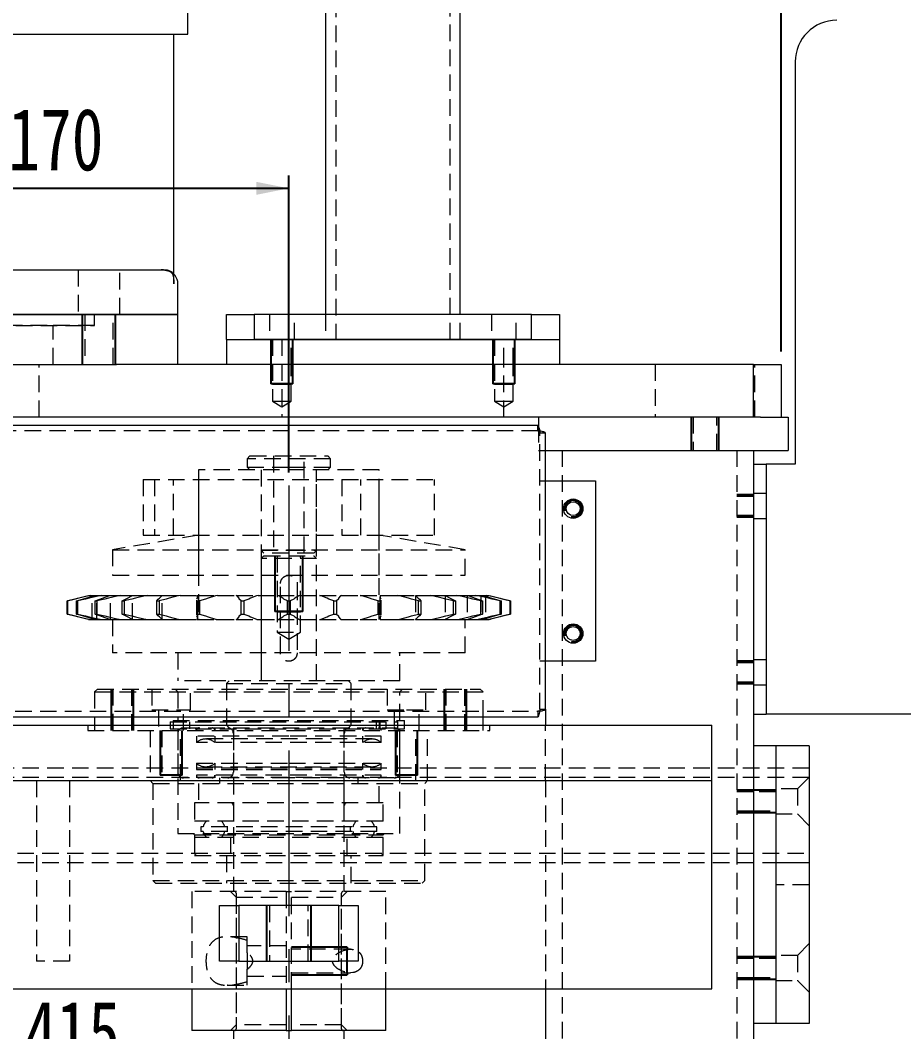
# Model space of a CAD drawing. Header units: millimetres. Extents: x 0 to 3953, y 1 to 2793.
# Drawn here: x 3007.8 to 3326.3, y 1405.1 to 1769.6 of the extents above; entities that cross this region are included whole.
import ezdxf

# ---------------------------------------------------------------- set-up
doc = ezdxf.new("R2010")
doc.units = ezdxf.units.MM
doc.header["$LTSCALE"] = 4.7
doc.linetypes.add('CENTERX2', pattern=[20.32, 12.7, -2.54, 2.54, -2.54])
doc.linetypes.add('HIDDEN', pattern=[1.905, 1.27, -0.635])
doc.layers.add('D', color=1, linetype='Continuous')
doc.layers.add('SLD-0', color=7, linetype='Continuous', lineweight=15)
doc.styles.add('SLDTEXTSTYLE1', font='TXT', dxfattribs={"width": 0.75})
doc.dimstyles.new('SLDDIMSTYLE0', dxfattribs={"dimtxt": 22.38375, "dimasz": 11.75, "dimexe": 0, "dimexo": 0.0625, "dimgap": 5.595937, "dimtad": 1, "dimrnd": 1e-09, "dimzin": 12, "dimdsep": 46, "dimtxsty": 'SLDTEXTSTYLE1', "dimsah": 1, "dimcen": 0.09, "dimadec": 0, "dimazin": 3, "dimtfac": 1, "dimtofl": 0, "dimtmove": 0, "dimatfit": 3, "dimfxl": 0, "dimfrac": 2, "dimtolj": 1, "dimtzin": 12, "dimarcsym": 0})

# ---------------------------------------------------------------- blocks, each defined once
blk = doc.blocks.new('_D_3')
at = {"layer": 'D'}
for p, q in [((3019.65, 1255.75), (3019.65, 1356.23)), ((3019.65, 1351.57), (3104.65, 1351.57))]:
    blk.add_line(p, q, dxfattribs=at)
for points in [[(3019.65, 1351.57), (3031.4, 1349.22), (3031.4, 1353.92)], [(3104.65, 1351.57), (3092.9, 1353.92), (3092.9, 1349.22)]]:
    blk.add_solid(points, dxfattribs=at)
at = {"layer": 'D', "insert": (3033.03, 1380.43), "char_height": 22.384, "attachment_point": 1, "style": 'SLDTEXTSTYLE1'}
blk.add_mtext('85', dxfattribs=at)
blk = doc.blocks.new('_D_5')
at = {"layer": 'D'}
blk.add_line((3227.15, 1387.36), (2812.15, 1387.36), dxfattribs=at)
for points in [[(2812.15, 1387.36), (2823.9, 1385.01), (2823.9, 1389.71)], [(3227.15, 1387.36), (3215.4, 1389.71), (3215.4, 1385.01)]]:
    blk.add_solid(points, dxfattribs=at)
at = {"layer": 'D', "insert": (3009.51, 1416.22), "char_height": 22.384, "attachment_point": 1, "style": 'SLDTEXTSTYLE1'}
blk.add_mtext('415', dxfattribs=at)
blk = doc.blocks.new('_D_6')
at = {"layer": 'D'}
for p, q in [((2757.15, 1650.25), (2757.15, 2121.39)), ((3282.15, 1650.25), (3282.15, 2121.39)), ((3282.15, 2116.73), (2757.15, 2116.73))]:
    blk.add_line(p, q, dxfattribs=at)
for points in [[(2757.15, 2116.73), (2768.9, 2114.38), (2768.9, 2119.08)], [(3282.15, 2116.73), (3270.4, 2119.08), (3270.4, 2114.38)]]:
    blk.add_solid(points, dxfattribs=at)
at = {"layer": 'D', "insert": (2996.99, 2145.58), "char_height": 22.384, "attachment_point": 1, "style": 'SLDTEXTSTYLE1'}
blk.add_mtext('525', dxfattribs=at)
blk = doc.blocks.new('_D_7')
at = {"layer": 'D'}
for p, q in [((2934.65, 1666.65), (2934.65, 1713.67)), ((3104.65, 1606.65), (3104.65, 1713.67)), ((2934.65, 1709.02), (3104.65, 1709.02))]:
    blk.add_line(p, q, dxfattribs=at)
for points in [[(2934.65, 1709.02), (2946.4, 1706.67), (2946.4, 1711.37)], [(3104.65, 1709.02), (3092.9, 1711.37), (3092.9, 1706.67)]]:
    blk.add_solid(points, dxfattribs=at)
at = {"layer": 'D', "insert": (3003.55, 1737.87), "char_height": 22.384, "attachment_point": 1, "style": 'SLDTEXTSTYLE1'}
blk.add_mtext('170', dxfattribs=at)

msp = doc.modelspace()

# ---------------------------------------------------------------- linework, layer by layer
at = {"color": 7, "linetype": 'Continuous', "lineweight": 15}
for p, q in [((3117.852, 2358.593), (3117.852, 1663.593)), ((3166.452, 1663.593), (3166.452, 2358.593)), ((3068.191, 1764.593), (3068.191, 1785.193)), ((2830.191, 1764.593), (3068.191, 1764.593)), ((3063.191, 1678.125), (3063.191, 1764.593)), ((3287.152, 1754.593), (3287.152, 1609.593)), ((2809.652, 1679.593), (3059.427, 1679.593)), ((3059.427, 1679.593), (3061.054, 1679.299)), ((3064.652, 1663.593), (3064.652, 1674.593)), ((3042.427, 1663.593), (2804.652, 1663.593)), ((2934.652, 1663.593), (3064.652, 1663.593)), ((3064.652, 1663.593), (3042.427, 1663.593)), ((3064.652, 1645.593), (3064.652, 1663.593)), ((3082.152, 1654.593), (3082.152, 1663.593)), ((3082.152, 1663.593), (3092.152, 1663.593)), ((3092.152, 1663.593), (3092.152, 1654.593)), ((3192.152, 1663.593), (3092.152, 1663.593)), ((3192.152, 1654.593), (3192.152, 1663.593)), ((3192.152, 1663.593), (3202.152, 1663.593)), ((3202.152, 1663.593), (3202.152, 1654.593)), ((3082.152, 1654.593), (3082.152, 1645.593)), ((3082.152, 1654.593), (3202.152, 1654.593)), ((3192.152, 1654.593), (3092.152, 1654.593)), ((3202.152, 1654.593), (3202.152, 1645.593)), ((2934.652, 1645.593), (3042.558, 1645.593)), ((3272.152, 1645.593), (3042.558, 1645.593)), ((3272.152, 1626.593), (3272.152, 1645.593)), ((3272.152, 1645.593), (3282.152, 1645.593)), ((3282.152, 1645.593), (3282.152, 1626.593)), ((3023.473, 1626.593), (2845.831, 1626.593)), ((3041.977, 1626.593), (3023.473, 1626.593)), ((3272.152, 1626.593), (3041.977, 1626.593)), ((3194.652, 1626.593), (3194.652, 1623.366)), ((3274.652, 1626.593), (3272.152, 1626.593)), ((3274.652, 1626.593), (3284.652, 1626.593)), ((3284.652, 1626.593), (3284.652, 1614.593)), ((3194.445, 1623.593), (2844.859, 1623.593)), ((3197.152, 1521.3), (3197.152, 1620.886)), ((3197.152, 1614.593), (3284.652, 1614.593)), ((3272.152, 1614.593), (3272.152, 1158.13)), ((3272.152, 1609.593), (3276.652, 1609.593)), ((3276.652, 1609.593), (3276.652, 1519.593)), ((3287.152, 1609.593), (3276.652, 1609.593)), ((3197.152, 1603.593), (3215.152, 1603.593)), ((3215.152, 1603.593), (3215.152, 1538.593)), ((3215.152, 1538.593), (3197.152, 1538.593)), ((3197.152, 1521.3), (3197.152, 1515.593)), ((2844.859, 1518.593), (3194.445, 1518.593)), ((3034.652, 1518.593), (3034.652, 1515.593)), ((3174.652, 1515.593), (3174.652, 1518.593)), ((3272.152, 1519.593), (3276.652, 1519.593)), ((3377.152, 1519.593), (3276.652, 1519.593)), ((2782.152, 1515.593), (3257.152, 1515.593)), ((3257.152, 1495.593), (3257.152, 1515.593)), ((3280.152, 1508.093), (3272.152, 1508.093)), ((3292.152, 1508.093), (3280.152, 1508.093)), ((3280.152, 1508.093), (3280.152, 1408.093)), ((3292.152, 1508.093), (3292.152, 1503.093)), ((3280.152, 1503.093), (3280.152, 1413.093)), ((3292.152, 1503.093), (3292.152, 1413.093)), ((2782.152, 1495.593), (3257.152, 1495.593)), ((3257.152, 1420.593), (3257.152, 1495.593)), ((3079.652, 1430.593), (3079.652, 1450.593)), ((3079.652, 1450.593), (3086.652, 1450.593)), ((3086.652, 1450.593), (3086.652, 1430.593)), ((3122.652, 1450.593), (3086.652, 1450.593)), ((3122.652, 1430.593), (3122.652, 1450.593)), ((3122.652, 1450.593), (3129.652, 1450.593)), ((3129.652, 1450.593), (3129.652, 1430.593)), ((3086.652, 1430.593), (3079.652, 1430.593)), ((3086.652, 1430.593), (3122.652, 1430.593)), ((3129.652, 1430.593), (3122.652, 1430.593)), ((2782.152, 1420.593), (3257.152, 1420.593)), ((3069.652, 1420.593), (3069.652, 1405.593)), ((3103.652, 1420.593), (3103.652, 1405.593)), ((3105.652, 1405.593), (3105.652, 1420.593)), ((3139.652, 1405.593), (3139.652, 1420.593)), ((3197.152, 1420.593), (3197.152, 1297.593)), ((3292.152, 1413.093), (3292.152, 1408.093)), ((3280.152, 1408.093), (3272.152, 1408.093)), ((3292.152, 1408.093), (3280.152, 1408.093)), ((3103.652, 1405.593), (3069.652, 1405.593)), ((3084.652, 1405.593), (3084.652, 1258.593)), ((3103.652, 1405.593), (3105.652, 1405.593)), ((3139.652, 1405.593), (3105.652, 1405.593)), ((3124.652, 1258.593), (3124.652, 1405.593))]:
    msp.add_line(p, q, dxfattribs=at)
at = {"color": 7, "linetype": 'HIDDEN', "lineweight": 0}
for p, q in [((3121.552, 2358.593), (3121.552, 1654.593)), ((3162.752, 1654.593), (3162.752, 2358.593)), ((3028.691, 1679.593), (3028.691, 1663.593)), ((3043.691, 1663.593), (3043.691, 1679.593)), ((3063.191, 1676.305), (3063.191, 1678.125)), ((3031.091, 1663.593), (3031.091, 1645.593)), ((3034.652, 1659.593), (3034.652, 1663.593)), ((3034.652, 1659.593), (3034.652, 1663.593)), ((3041.291, 1645.593), (3041.291, 1663.593)), ((3097.652, 1663.593), (3097.652, 1654.593)), ((3106.652, 1654.593), (3106.652, 1663.593)), ((3117.852, 1663.593), (3117.852, 1654.593)), ((3117.852, 1663.593), (3117.852, 1654.593)), ((3166.452, 1654.593), (3166.452, 1663.593)), ((3166.452, 1654.593), (3166.452, 1663.593)), ((3177.652, 1663.593), (3177.652, 1654.593)), ((3186.652, 1654.593), (3186.652, 1663.593)), ((3017.555, 1659.593), (2834.652, 1659.593)), ((2934.652, 1659.593), (3034.652, 1659.593)), ((3034.652, 1659.593), (3017.555, 1659.593)), ((3019.652, 1645.593), (3019.652, 1659.593)), ((3098.752, 1654.593), (3098.752, 1645.593)), ((3102.152, 1654.593), (3102.152, 1645.593)), ((3105.552, 1645.593), (3105.552, 1654.593)), ((3178.752, 1654.593), (3178.752, 1645.593)), ((3182.152, 1645.593), (3182.152, 1654.593)), ((3185.552, 1645.593), (3185.552, 1654.593)), ((3014.652, 1626.593), (3014.652, 1645.593)), ((3098.752, 1645.593), (3098.752, 1632.343)), ((3102.152, 1645.593), (3102.152, 1626.593)), ((3105.552, 1632.343), (3105.552, 1645.593)), ((3178.752, 1645.593), (3178.752, 1632.343)), ((3182.152, 1626.593), (3182.152, 1645.593)), ((3185.552, 1632.343), (3185.552, 1645.593)), ((3236.652, 1645.593), (3236.652, 1626.593)), ((3272.652, 1626.593), (3272.652, 1645.593)), ((3098.752, 1632.343), (3102.152, 1632.343)), ((3098.752, 1632.343), (3102.152, 1630.3)), ((3102.152, 1632.343), (3105.552, 1632.343)), ((3102.152, 1630.3), (3105.552, 1632.343)), ((3178.752, 1632.343), (3182.152, 1632.343)), ((3178.752, 1632.343), (3182.152, 1630.3)), ((3182.152, 1632.343), (3185.552, 1632.343)), ((3182.152, 1630.3), (3185.552, 1632.343)), ((3250.402, 1626.593), (3250.402, 1614.593)), ((3258.902, 1614.593), (3258.902, 1626.593)), ((3194.445, 1621.593), (3194.445, 1623.593)), ((3194.652, 1623.366), (3194.652, 1614.593)), ((3194.445, 1621.593), (2844.859, 1621.593)), ((3194.445, 1621.593), (3195.152, 1621.593)), ((3195.152, 1621.593), (3195.152, 1620.886)), ((3195.152, 1620.886), (3197.152, 1620.886)), ((3195.152, 1521.3), (3195.152, 1620.886)), ((3090.652, 1612.593), (3089.652, 1611.593)), ((3119.652, 1611.593), (3089.652, 1611.593)), ((3089.652, 1611.593), (3089.652, 1608.593)), ((3090.652, 1612.593), (3118.652, 1612.593)), ((3099.152, 1612.593), (3099.152, 1577.593)), ((3110.152, 1577.593), (3110.152, 1612.593)), ((3119.652, 1611.593), (3118.652, 1612.593)), ((3119.652, 1608.593), (3119.652, 1611.593)), ((3194.652, 1614.593), (3197.152, 1614.593)), ((3203.152, 1614.593), (3203.152, 447.593)), ((3266.152, 1614.593), (3266.152, 447.593)), ((3137.152, 1607.593), (3072.152, 1607.593)), ((3072.152, 1607.593), (3072.152, 1553.593)), ((3089.652, 1608.593), (3104.652, 1608.593)), ((3089.652, 1608.593), (3090.652, 1607.593)), ((3094.652, 1607.593), (3094.652, 1578.593)), ((3094.652, 1607.593), (3094.652, 1531.593)), ((3104.652, 1608.593), (3119.652, 1608.593)), ((3114.652, 1578.593), (3114.652, 1607.593)), ((3114.652, 1531.593), (3114.652, 1607.593)), ((3118.652, 1607.593), (3119.652, 1608.593)), ((3137.152, 1553.593), (3137.152, 1607.593)), ((3052.152, 1604.065), (3157.152, 1604.065)), ((3052.152, 1604.065), (3052.152, 1584.065)), ((3056.252, 1604.065), (3056.252, 1584.065)), ((3063.052, 1584.065), (3063.052, 1604.065)), ((3072.152, 1604.065), (3072.152, 1584.065)), ((3123.752, 1604.065), (3123.752, 1584.065)), ((3130.552, 1584.065), (3130.552, 1604.065)), ((3137.152, 1584.065), (3137.152, 1604.065)), ((3157.152, 1584.065), (3157.152, 1604.065)), ((3195.152, 1603.593), (3197.152, 1603.593)), ((3272.152, 1597.993), (3266.152, 1597.993)), ((3276.652, 1599.093), (3272.152, 1599.093)), ((3266.152, 1591.193), (3272.152, 1591.193)), ((3272.152, 1590.093), (3276.652, 1590.093)), ((3072.152, 1584.065), (3041.152, 1578.793)), ((3052.152, 1584.065), (3157.152, 1584.065)), ((3072.152, 1584.065), (3072.152, 1569.593)), ((3168.152, 1578.793), (3137.152, 1584.065)), ((3137.152, 1569.593), (3137.152, 1584.065)), ((3041.152, 1578.793), (3168.152, 1578.793)), ((3041.152, 1578.793), (3041.152, 1569.593)), ((3094.652, 1578.593), (3104.652, 1578.593)), ((3094.652, 1578.593), (3095.652, 1577.593)), ((3104.652, 1578.593), (3114.652, 1578.593)), ((3113.652, 1577.593), (3114.652, 1578.593)), ((3168.152, 1569.593), (3168.152, 1578.793)), ((3095.652, 1576.593), (3094.652, 1575.593)), ((3114.652, 1575.593), (3094.652, 1575.593)), ((3094.652, 1575.593), (3094.652, 1531.593)), ((3104.652, 1577.593), (3095.652, 1577.593)), ((3095.652, 1576.593), (3113.652, 1576.593)), ((3100.402, 1576.593), (3100.402, 1549.093)), ((3113.652, 1577.593), (3104.652, 1577.593)), ((3108.902, 1549.093), (3108.902, 1576.593)), ((3114.652, 1575.593), (3113.652, 1576.593)), ((3114.652, 1531.593), (3114.652, 1575.593)), ((3041.152, 1569.593), (3168.152, 1569.593)), ((3101.652, 1541.593), (3101.652, 1566.593)), ((3107.652, 1566.593), (3107.652, 1541.593)), ((3024.754, 1560.321), (3027.238, 1560.972)), ((3024.754, 1560.321), (3024.867, 1560.321)), ((3024.754, 1555.577), (3024.754, 1560.321)), ((3027.605, 1560.972), (3024.867, 1560.321)), ((3024.867, 1560.321), (3024.867, 1555.577)), ((3027.238, 1560.972), (3028.538, 1561.306)), ((3028.98, 1561.306), (3027.605, 1560.972)), ((3028.134, 1560.321), (3030.255, 1560.972)), ((3028.134, 1560.321), (3028.466, 1560.321)), ((3028.134, 1555.577), (3028.134, 1560.321)), ((3031.34, 1560.972), (3028.466, 1560.321)), ((3028.466, 1560.321), (3028.466, 1555.577)), ((3028.538, 1561.306), (3031.789, 1562.147)), ((3032.533, 1562.147), (3028.98, 1561.306)), ((3030.255, 1560.972), (3031.423, 1561.306)), ((3032.729, 1561.306), (3031.34, 1560.972)), ((3031.423, 1561.306), (3034.229, 1562.147)), ((3031.789, 1562.147), (3032.393, 1562.305)), ((3032.393, 1562.305), (3033.236, 1562.305)), ((3033.236, 1562.305), (3032.533, 1562.147)), ((3036.429, 1562.147), (3032.729, 1561.306)), ((3033.236, 1562.305), (3034.732, 1562.305)), ((3033.822, 1553.593), (3033.822, 1562.305)), ((3034.229, 1562.147), (3034.709, 1562.305)), ((3034.709, 1562.305), (3037.199, 1562.305)), ((3034.857, 1560.321), (3036.522, 1560.972)), ((3034.857, 1560.321), (3035.395, 1560.321)), ((3034.857, 1555.577), (3034.857, 1560.321)), ((3038.278, 1560.972), (3035.395, 1560.321)), ((3035.395, 1560.321), (3035.395, 1555.577)), ((3035.482, 1553.593), (3035.482, 1562.305)), ((3037.199, 1562.305), (3036.429, 1562.147)), ((3036.522, 1560.972), (3037.508, 1561.306)), ((3037.199, 1562.305), (3040.081, 1562.305)), ((3037.508, 1561.306), (3039.747, 1562.147)), ((3039.621, 1561.306), (3038.278, 1560.972)), ((3043.307, 1562.147), (3039.621, 1561.306)), ((3039.747, 1562.147), (3040.081, 1562.305)), ((3040.081, 1562.305), (3044.111, 1562.305)), ((3040.387, 1553.593), (3040.387, 1562.305)), ((3044.111, 1562.305), (3043.307, 1562.147)), ((3044.111, 1562.305), (3048.276, 1562.305)), ((3044.631, 1560.321), (3045.768, 1560.972)), ((3044.631, 1560.321), (3045.351, 1560.321)), ((3044.631, 1555.577), (3044.631, 1560.321)), ((3048.118, 1560.972), (3045.351, 1560.321)), ((3045.351, 1560.321), (3045.351, 1555.577)), ((3045.768, 1560.972), (3046.528, 1561.306)), ((3046.528, 1561.306), (3048.102, 1562.147)), ((3048.102, 1562.147), (3048.276, 1562.305)), ((3049.355, 1561.306), (3048.118, 1560.972)), ((3048.276, 1562.305), (3053.668, 1562.305)), ((3048.325, 1553.593), (3048.325, 1562.305)), ((3052.866, 1562.147), (3049.355, 1561.306)), ((3053.668, 1562.305), (3052.866, 1562.147)), ((3053.668, 1562.305), (3058.934, 1562.305)), ((3057.029, 1560.321), (3057.587, 1560.972)), ((3057.029, 1560.321), (3057.899, 1560.321)), ((3057.029, 1555.577), (3057.029, 1560.321)), ((3057.587, 1560.972), (3058.088, 1561.306)), ((3060.428, 1560.972), (3057.899, 1560.321)), ((3057.899, 1560.321), (3057.899, 1555.577)), ((3058.088, 1561.306), (3058.928, 1562.147)), ((3058.928, 1562.147), (3058.931, 1562.234)), ((3058.934, 1562.305), (3065.454, 1562.305)), ((3058.947, 1553.593), (3058.947, 1562.305)), ((3061.507, 1561.306), (3060.428, 1560.972)), ((3064.688, 1562.147), (3061.507, 1561.306)), ((3065.454, 1562.305), (3064.688, 1562.147)), ((3065.454, 1562.305), (3071.591, 1562.305)), ((3071.357, 1560.675), (3071.357, 1555.222)), ((3071.462, 1560.972), (3071.683, 1561.306)), ((3071.507, 1560.321), (3071.483, 1560.675)), ((3071.507, 1560.321), (3072.49, 1560.321)), ((3071.507, 1555.577), (3071.507, 1560.321)), ((3071.591, 1562.305), (3078.953, 1562.305)), ((3071.752, 1562.147), (3071.591, 1562.305)), ((3071.683, 1561.306), (3071.752, 1562.147)), ((3071.851, 1554.115), (3071.851, 1561.782)), ((3072.152, 1562.305), (3072.152, 1553.593)), ((3074.671, 1560.972), (3072.49, 1560.321)), ((3072.49, 1560.321), (3072.49, 1555.577)), ((3075.543, 1561.306), (3074.671, 1560.972)), ((3078.257, 1562.147), (3075.543, 1561.306)), ((3078.953, 1562.305), (3078.257, 1562.147)), ((3078.953, 1562.305), (3085.692, 1562.305)), ((3085.692, 1562.305), (3093.575, 1562.305)), ((3086.015, 1562.147), (3085.692, 1562.305)), ((3086.719, 1561.306), (3086.015, 1562.147)), ((3086.789, 1560.972), (3086.719, 1561.306)), ((3087.434, 1560.321), (3086.789, 1560.972)), ((3087.434, 1560.321), (3088.486, 1560.321)), ((3087.434, 1555.577), (3087.434, 1560.321)), ((3090.224, 1560.972), (3088.486, 1560.321)), ((3088.486, 1560.321), (3088.486, 1555.577)), ((3090.852, 1561.306), (3090.224, 1560.972)), ((3092.979, 1562.147), (3090.852, 1561.306)), ((3093.575, 1562.305), (3092.979, 1562.147)), ((3093.575, 1562.305), (3100.622, 1562.305)), ((3100.622, 1562.305), (3108.681, 1562.305)), ((3101.092, 1562.147), (3100.622, 1562.305)), ((3102.539, 1561.306), (3101.092, 1562.147)), ((3102.896, 1560.972), (3102.539, 1561.306)), ((3104.114, 1560.321), (3102.896, 1560.972)), ((3104.114, 1560.321), (3105.19, 1560.321)), ((3104.114, 1555.577), (3104.114, 1560.321)), ((3106.407, 1560.972), (3105.19, 1560.321)), ((3105.19, 1560.321), (3105.19, 1555.577)), ((3106.764, 1561.306), (3106.407, 1560.972)), ((3108.212, 1562.147), (3106.764, 1561.306)), ((3108.681, 1562.305), (3108.212, 1562.147)), ((3108.681, 1562.305), (3115.729, 1562.305)), ((3115.729, 1562.305), (3123.611, 1562.305)), ((3116.324, 1562.147), (3115.729, 1562.305)), ((3118.451, 1561.306), (3116.324, 1562.147)), ((3119.08, 1560.972), (3118.451, 1561.306)), ((3120.817, 1560.321), (3119.08, 1560.972)), ((3120.817, 1555.577), (3120.817, 1560.321)), ((3120.817, 1560.321), (3121.869, 1560.321)), ((3122.515, 1560.972), (3121.869, 1560.321)), ((3121.869, 1560.321), (3121.869, 1555.577)), ((3122.584, 1561.306), (3122.515, 1560.972)), ((3123.289, 1562.147), (3122.584, 1561.306)), ((3123.611, 1562.305), (3123.289, 1562.147)), ((3123.611, 1562.305), (3130.351, 1562.305)), ((3130.351, 1562.305), (3137.712, 1562.305)), ((3131.046, 1562.147), (3130.351, 1562.305)), ((3133.76, 1561.306), (3131.046, 1562.147)), ((3134.633, 1560.972), (3133.76, 1561.306)), ((3136.813, 1560.321), (3134.633, 1560.972)), ((3136.813, 1560.321), (3137.796, 1560.321)), ((3136.813, 1555.577), (3136.813, 1560.321)), ((3137.152, 1553.593), (3137.152, 1562.305)), ((3137.452, 1561.782), (3137.452, 1554.115)), ((3137.712, 1562.305), (3137.551, 1562.147)), ((3137.551, 1562.147), (3137.62, 1561.306)), ((3137.62, 1561.306), (3137.841, 1560.972)), ((3137.712, 1562.305), (3143.849, 1562.305)), ((3137.821, 1560.675), (3137.796, 1560.321)), ((3137.796, 1560.321), (3137.796, 1555.577)), ((3137.946, 1555.222), (3137.946, 1560.675)), ((3144.615, 1562.147), (3143.849, 1562.305)), ((3143.849, 1562.305), (3150.369, 1562.305)), ((3147.797, 1561.306), (3144.615, 1562.147)), ((3148.876, 1560.972), (3147.797, 1561.306)), ((3151.404, 1560.321), (3148.876, 1560.972)), ((3150.356, 1562.305), (3150.356, 1553.593)), ((3150.369, 1562.305), (3155.635, 1562.305)), ((3150.372, 1562.234), (3150.375, 1562.147)), ((3150.375, 1562.147), (3151.215, 1561.306)), ((3151.215, 1561.306), (3151.717, 1560.972)), ((3151.404, 1555.577), (3151.404, 1560.321)), ((3151.404, 1560.321), (3152.275, 1560.321)), ((3151.717, 1560.972), (3152.275, 1560.321)), ((3152.275, 1560.321), (3152.275, 1555.577)), ((3156.437, 1562.147), (3155.635, 1562.305)), ((3155.635, 1562.305), (3161.027, 1562.305)), ((3159.948, 1561.306), (3156.437, 1562.147)), ((3161.186, 1560.972), (3159.948, 1561.306)), ((3160.978, 1562.305), (3160.978, 1553.593)), ((3161.027, 1562.305), (3161.202, 1562.147)), ((3161.027, 1562.305), (3165.193, 1562.305)), ((3163.952, 1560.321), (3161.186, 1560.972)), ((3161.202, 1562.147), (3162.775, 1561.306)), ((3162.775, 1561.306), (3163.536, 1560.972)), ((3163.536, 1560.972), (3164.672, 1560.321)), ((3163.952, 1555.577), (3163.952, 1560.321)), ((3163.952, 1560.321), (3164.672, 1560.321)), ((3164.672, 1560.321), (3164.672, 1555.577)), ((3165.996, 1562.147), (3165.193, 1562.305)), ((3165.193, 1562.305), (3169.222, 1562.305)), ((3169.682, 1561.306), (3165.996, 1562.147)), ((3168.916, 1562.305), (3168.916, 1553.593)), ((3169.222, 1562.305), (3169.556, 1562.147)), ((3169.222, 1562.305), (3172.104, 1562.305)), ((3169.556, 1562.147), (3171.795, 1561.306)), ((3171.025, 1560.972), (3169.682, 1561.306)), ((3173.908, 1560.321), (3171.025, 1560.972)), ((3171.795, 1561.306), (3172.781, 1560.972)), ((3172.874, 1562.147), (3172.104, 1562.305)), ((3172.104, 1562.305), (3174.594, 1562.305)), ((3172.781, 1560.972), (3174.446, 1560.321)), ((3176.575, 1561.306), (3172.874, 1562.147)), ((3173.822, 1562.305), (3173.822, 1553.593)), ((3173.908, 1560.321), (3174.446, 1560.321)), ((3173.908, 1555.577), (3173.908, 1560.321)), ((3174.446, 1560.321), (3174.446, 1555.577)), ((3174.594, 1562.305), (3175.074, 1562.147)), ((3174.594, 1562.305), (3176.068, 1562.305)), ((3175.074, 1562.147), (3177.88, 1561.306)), ((3175.481, 1562.305), (3175.481, 1553.593)), ((3176.77, 1562.147), (3176.068, 1562.305)), ((3176.068, 1562.305), (3176.91, 1562.305)), ((3177.964, 1560.972), (3176.575, 1561.306)), ((3180.324, 1561.306), (3176.77, 1562.147)), ((3176.91, 1562.305), (3177.515, 1562.147)), ((3177.515, 1562.147), (3180.765, 1561.306)), ((3177.88, 1561.306), (3179.049, 1560.972)), ((3180.837, 1560.321), (3177.964, 1560.972)), ((3179.049, 1560.972), (3181.17, 1560.321)), ((3181.698, 1560.972), (3180.324, 1561.306)), ((3180.765, 1561.306), (3182.065, 1560.972)), ((3180.837, 1560.321), (3181.17, 1560.321)), ((3180.837, 1555.577), (3180.837, 1560.321)), ((3181.17, 1560.321), (3181.17, 1555.577)), ((3184.437, 1560.321), (3181.698, 1560.972)), ((3182.065, 1560.972), (3184.549, 1560.321)), ((3184.437, 1560.321), (3184.549, 1560.321)), ((3184.437, 1555.577), (3184.437, 1560.321)), ((3184.549, 1560.321), (3184.549, 1555.577)), ((3027.238, 1554.925), (3024.754, 1555.577)), ((3024.754, 1555.577), (3024.867, 1555.577)), ((3024.867, 1555.577), (3027.605, 1554.925)), ((3028.538, 1554.591), (3027.238, 1554.925)), ((3027.605, 1554.925), (3028.98, 1554.591)), ((3030.255, 1554.925), (3028.134, 1555.577)), ((3028.134, 1555.577), (3028.466, 1555.577)), ((3028.466, 1555.577), (3031.34, 1554.925)), ((3031.789, 1553.751), (3028.538, 1554.591)), ((3028.98, 1554.591), (3032.533, 1553.751)), ((3031.423, 1554.591), (3030.255, 1554.925)), ((3031.34, 1554.925), (3032.729, 1554.591)), ((3034.229, 1553.751), (3031.423, 1554.591)), ((3032.393, 1553.593), (3031.789, 1553.751)), ((3032.393, 1553.593), (3033.236, 1553.593)), ((3032.729, 1554.591), (3036.429, 1553.751)), ((3033.236, 1553.593), (3034.732, 1553.593)), ((3034.709, 1553.593), (3034.229, 1553.751)), ((3034.709, 1553.593), (3037.199, 1553.593)), ((3036.522, 1554.925), (3034.857, 1555.577)), ((3034.857, 1555.577), (3035.395, 1555.577)), ((3035.395, 1555.577), (3038.278, 1554.925)), ((3037.508, 1554.591), (3036.522, 1554.925)), ((3037.199, 1553.593), (3040.081, 1553.593)), ((3039.747, 1553.751), (3037.508, 1554.591)), ((3038.278, 1554.925), (3039.621, 1554.591)), ((3039.621, 1554.591), (3043.307, 1553.751)), ((3040.081, 1553.593), (3039.747, 1553.751)), ((3040.081, 1553.593), (3044.111, 1553.593)), ((3041.152, 1553.593), (3041.152, 1541.593)), ((3044.111, 1553.593), (3048.276, 1553.593)), ((3045.768, 1554.925), (3044.631, 1555.577)), ((3044.631, 1555.577), (3045.351, 1555.577)), ((3045.351, 1555.577), (3048.118, 1554.925)), ((3046.528, 1554.591), (3045.768, 1554.925)), ((3048.102, 1553.751), (3046.528, 1554.591)), ((3048.276, 1553.593), (3048.102, 1553.751)), ((3048.118, 1554.925), (3049.355, 1554.591)), ((3048.276, 1553.593), (3053.668, 1553.593)), ((3049.355, 1554.591), (3052.866, 1553.751)), ((3053.668, 1553.593), (3058.934, 1553.593)), ((3057.029, 1555.577), (3057.899, 1555.577)), ((3057.587, 1554.925), (3057.029, 1555.577)), ((3058.088, 1554.591), (3057.587, 1554.925)), ((3057.899, 1555.577), (3060.428, 1554.925)), ((3058.928, 1553.751), (3058.088, 1554.591)), ((3058.931, 1553.664), (3058.928, 1553.751)), ((3058.934, 1553.593), (3065.454, 1553.593)), ((3060.428, 1554.925), (3061.507, 1554.591)), ((3061.507, 1554.591), (3064.688, 1553.751)), ((3065.454, 1553.593), (3071.591, 1553.593)), ((3071.683, 1554.591), (3071.462, 1554.925)), ((3071.483, 1555.222), (3071.507, 1555.577)), ((3071.507, 1555.577), (3072.49, 1555.577)), ((3071.591, 1553.593), (3071.752, 1553.751)), ((3071.591, 1553.593), (3078.953, 1553.593)), ((3071.752, 1553.751), (3071.683, 1554.591)), ((3072.49, 1555.577), (3074.671, 1554.925)), ((3074.671, 1554.925), (3075.543, 1554.591)), ((3075.543, 1554.591), (3078.257, 1553.751)), ((3078.953, 1553.593), (3085.692, 1553.593)), ((3085.692, 1553.593), (3086.015, 1553.751)), ((3085.692, 1553.593), (3093.575, 1553.593)), ((3086.015, 1553.751), (3086.719, 1554.591)), ((3086.719, 1554.591), (3086.789, 1554.925)), ((3086.789, 1554.925), (3087.434, 1555.577)), ((3087.434, 1555.577), (3088.486, 1555.577)), ((3088.486, 1555.577), (3090.224, 1554.925)), ((3090.224, 1554.925), (3090.852, 1554.591)), ((3090.852, 1554.591), (3092.979, 1553.751)), ((3093.575, 1553.593), (3100.622, 1553.593)), ((3100.622, 1553.593), (3101.092, 1553.751)), ((3100.622, 1553.593), (3108.681, 1553.593)), ((3101.092, 1553.751), (3102.539, 1554.591)), ((3102.539, 1554.591), (3102.896, 1554.925)), ((3102.896, 1554.925), (3104.114, 1555.577)), ((3104.114, 1555.577), (3105.19, 1555.577)), ((3105.19, 1555.577), (3106.407, 1554.925)), ((3106.407, 1554.925), (3106.764, 1554.591)), ((3106.764, 1554.591), (3108.212, 1553.751)), ((3108.681, 1553.593), (3115.729, 1553.593)), ((3115.729, 1553.593), (3116.324, 1553.751)), ((3115.729, 1553.593), (3123.611, 1553.593)), ((3116.324, 1553.751), (3118.451, 1554.591)), ((3118.451, 1554.591), (3119.08, 1554.925)), ((3119.08, 1554.925), (3120.817, 1555.577)), ((3120.817, 1555.577), (3121.869, 1555.577)), ((3121.869, 1555.577), (3122.515, 1554.925)), ((3122.515, 1554.925), (3122.584, 1554.591)), ((3122.584, 1554.591), (3123.289, 1553.751)), ((3123.611, 1553.593), (3130.351, 1553.593)), ((3130.351, 1553.593), (3131.046, 1553.751)), ((3130.351, 1553.593), (3137.712, 1553.593)), ((3131.046, 1553.751), (3133.76, 1554.591)), ((3133.76, 1554.591), (3134.633, 1554.925)), ((3134.633, 1554.925), (3136.813, 1555.577)), ((3136.813, 1555.577), (3137.796, 1555.577)), ((3137.62, 1554.591), (3137.551, 1553.751)), ((3137.841, 1554.925), (3137.62, 1554.591)), ((3137.712, 1553.593), (3143.849, 1553.593)), ((3137.796, 1555.577), (3137.821, 1555.222)), ((3143.849, 1553.593), (3144.615, 1553.751)), ((3143.849, 1553.593), (3150.369, 1553.593)), ((3144.615, 1553.751), (3147.797, 1554.591)), ((3147.797, 1554.591), (3148.876, 1554.925)), ((3148.876, 1554.925), (3151.404, 1555.577)), ((3150.369, 1553.593), (3155.635, 1553.593)), ((3151.215, 1554.591), (3150.375, 1553.751)), ((3151.717, 1554.925), (3151.215, 1554.591)), ((3151.404, 1555.577), (3152.275, 1555.577)), ((3152.275, 1555.577), (3151.717, 1554.925)), ((3155.635, 1553.593), (3156.437, 1553.751)), ((3155.635, 1553.593), (3161.027, 1553.593)), ((3156.437, 1553.751), (3159.948, 1554.591)), ((3159.948, 1554.591), (3161.186, 1554.925)), ((3161.027, 1553.593), (3165.193, 1553.593)), ((3161.186, 1554.925), (3163.952, 1555.577)), ((3162.775, 1554.591), (3161.202, 1553.751)), ((3163.536, 1554.925), (3162.775, 1554.591)), ((3164.672, 1555.577), (3163.536, 1554.925)), ((3163.952, 1555.577), (3164.672, 1555.577)), ((3165.193, 1553.593), (3165.996, 1553.751)), ((3165.193, 1553.593), (3169.222, 1553.593)), ((3165.996, 1553.751), (3169.682, 1554.591)), ((3168.152, 1541.593), (3168.152, 1553.593)), ((3169.222, 1553.593), (3172.104, 1553.593)), ((3171.795, 1554.591), (3169.556, 1553.751)), ((3169.682, 1554.591), (3171.025, 1554.925)), ((3171.025, 1554.925), (3173.908, 1555.577)), ((3172.781, 1554.925), (3171.795, 1554.591)), ((3172.104, 1553.593), (3172.874, 1553.751)), ((3172.104, 1553.593), (3174.594, 1553.593)), ((3174.446, 1555.577), (3172.781, 1554.925)), ((3172.874, 1553.751), (3176.575, 1554.591)), ((3173.908, 1555.577), (3174.446, 1555.577)), ((3174.594, 1553.593), (3176.068, 1553.593)), ((3177.88, 1554.591), (3175.074, 1553.751)), ((3176.068, 1553.593), (3176.77, 1553.751)), ((3176.068, 1553.593), (3176.91, 1553.593)), ((3176.575, 1554.591), (3177.964, 1554.925)), ((3176.77, 1553.751), (3180.324, 1554.591)), ((3180.765, 1554.591), (3177.515, 1553.751)), ((3179.049, 1554.925), (3177.88, 1554.591)), ((3177.964, 1554.925), (3180.837, 1555.577)), ((3181.17, 1555.577), (3179.049, 1554.925)), ((3180.324, 1554.591), (3181.698, 1554.925)), ((3182.065, 1554.925), (3180.765, 1554.591)), ((3180.837, 1555.577), (3181.17, 1555.577)), ((3181.698, 1554.925), (3184.437, 1555.577)), ((3184.549, 1555.577), (3182.065, 1554.925)), ((3184.437, 1555.577), (3184.549, 1555.577)), ((3100.402, 1549.093), (3108.902, 1549.093)), ((3100.402, 1549.093), (3104.652, 1546.539)), ((3104.652, 1546.539), (3108.902, 1549.093)), ((3168.152, 1541.593), (3041.152, 1541.593)), ((3064.652, 1541.593), (3064.652, 1531.593)), ((3144.652, 1531.593), (3144.652, 1541.593)), ((3197.152, 1538.593), (3195.152, 1538.593)), ((3276.652, 1539.093), (3272.152, 1539.093)), ((3272.152, 1537.993), (3266.152, 1537.993)), ((3144.652, 1531.593), (3064.652, 1531.593)), ((3083.152, 1531.593), (3082.152, 1530.593)), ((3127.152, 1530.593), (3126.152, 1531.593)), ((3266.152, 1531.193), (3272.152, 1531.193)), ((3035.652, 1528.593), (3034.652, 1527.593)), ((3034.652, 1527.593), (3174.652, 1527.593)), ((3034.652, 1527.593), (3034.652, 1518.593)), ((3035.652, 1528.593), (3173.652, 1528.593)), ((3041.252, 1528.593), (3041.252, 1513.593)), ((3048.052, 1513.593), (3048.052, 1528.593)), ((3055.225, 1528.593), (3055.225, 1521.093)), ((3063.652, 1528.593), (3064.652, 1527.593)), ((3064.652, 1527.593), (3064.652, 1517.293)), ((3069.225, 1521.093), (3069.225, 1528.593)), ((3082.152, 1530.593), (3127.152, 1530.593)), ((3082.152, 1530.593), (3082.152, 1515.593)), ((3127.152, 1515.593), (3127.152, 1530.593)), ((3140.078, 1528.593), (3140.078, 1521.093)), ((3144.652, 1527.593), (3145.652, 1528.593)), ((3144.652, 1517.293), (3144.652, 1527.593)), ((3154.078, 1521.093), (3154.078, 1528.593)), ((3161.252, 1528.593), (3161.252, 1513.593)), ((3168.052, 1513.593), (3168.052, 1528.593)), ((3174.652, 1527.593), (3173.652, 1528.593)), ((3174.652, 1518.593), (3174.652, 1527.593)), ((3272.152, 1530.093), (3276.652, 1530.093)), ((2844.859, 1520.593), (3194.445, 1520.593)), ((3055.225, 1521.093), (3069.225, 1521.093)), ((3057.725, 1521.093), (3057.725, 1513.593)), ((3066.725, 1513.593), (3066.725, 1521.093)), ((3140.078, 1521.093), (3147.078, 1521.093)), ((3142.578, 1521.093), (3142.578, 1513.593)), ((3147.078, 1521.093), (3154.078, 1521.093)), ((3151.578, 1513.593), (3151.578, 1521.093)), ((3194.445, 1520.593), (3194.445, 1518.593)), ((3195.152, 1520.593), (3194.445, 1520.593)), ((3195.152, 1521.3), (3197.152, 1521.3)), ((3195.152, 1521.3), (3195.152, 1520.593)), ((3061.902, 1516.793), (3143.951, 1516.793)), ((3061.902, 1516.793), (3061.902, 1514.293)), ((3062.902, 1517.293), (3146.402, 1517.293)), ((3062.902, 1517.293), (3062.902, 1514.293)), ((3068.902, 1516.793), (3068.902, 1514.293)), ((3136.148, 1516.793), (3136.148, 1514.293)), ((3137.244, 1516.793), (3137.244, 1514.293)), ((3137.62, 1514.293), (3137.62, 1516.793)), ((3139.744, 1514.293), (3139.744, 1516.793)), ((3143.951, 1516.793), (3143.992, 1516.793)), ((3143.992, 1514.293), (3143.992, 1516.793)), ((3146.402, 1514.293), (3146.402, 1517.293)), ((3032.152, 1515.593), (3032.152, 1513.593)), ((3032.152, 1513.593), (3104.652, 1513.593)), ((3034.652, 1515.593), (3034.652, 1513.593)), ((3054.652, 1513.593), (3054.652, 1495.593)), ((3054.652, 1513.593), (3054.652, 1495.593)), ((3058.825, 1513.593), (3058.825, 1495.593)), ((3061.902, 1514.293), (3143.951, 1514.293)), ((3064.652, 1514.293), (3064.652, 1476.593)), ((3065.625, 1495.593), (3065.625, 1513.593)), ((3066.652, 1514.593), (3142.652, 1514.593)), ((3071.318, 1514.593), (3071.318, 1513.593)), ((3077.985, 1514.593), (3077.985, 1513.593)), ((3082.152, 1515.593), (3083.152, 1514.593)), ((3084.652, 1514.593), (3084.652, 1455.593)), ((3104.652, 1513.593), (3177.152, 1513.593)), ((3124.652, 1455.593), (3124.652, 1514.593)), ((3126.152, 1514.593), (3127.152, 1515.593)), ((3131.318, 1513.593), (3131.318, 1514.593)), ((3137.985, 1513.593), (3137.985, 1514.593)), ((3143.678, 1513.593), (3143.678, 1495.593)), ((3143.992, 1514.293), (3143.951, 1514.293)), ((3143.992, 1514.293), (3146.402, 1514.293)), ((3144.652, 1476.593), (3144.652, 1514.293)), ((3150.478, 1495.593), (3150.478, 1513.593)), ((3154.652, 1495.593), (3154.652, 1513.593)), ((3154.652, 1495.593), (3154.652, 1513.593)), ((3174.652, 1513.593), (3174.652, 1515.593)), ((3177.152, 1513.593), (3177.152, 1515.593)), ((3197.152, 1495.593), (3197.152, 1515.593)), ((3064.652, 1512.593), (3064.652, 1498.593)), ((3104.652, 1511.593), (3071.318, 1511.593)), ((3071.318, 1511.593), (3071.318, 1509.32)), ((3137.985, 1509.32), (3071.318, 1509.32)), ((3134.652, 1510.593), (3074.652, 1510.593)), ((3077.985, 1511.593), (3077.985, 1509.32)), ((3084.652, 1512.593), (3084.652, 1498.593)), ((3137.985, 1511.593), (3104.652, 1511.593)), ((3124.652, 1498.593), (3124.652, 1512.593)), ((3131.318, 1509.32), (3131.318, 1511.593)), ((3137.985, 1509.32), (3137.985, 1511.593)), ((3144.652, 1498.593), (3144.652, 1512.593)), ((3071.318, 1501.866), (3104.652, 1501.866)), ((3071.318, 1501.866), (3071.318, 1499.593)), ((3077.985, 1501.866), (3077.985, 1499.593)), ((3104.652, 1501.866), (3137.985, 1501.866)), ((3131.318, 1499.593), (3131.318, 1501.866)), ((3137.985, 1499.593), (3137.985, 1501.866)), ((3292.152, 1500.093), (2747.152, 1500.093)), ((3071.318, 1499.593), (3137.985, 1499.593)), ((3074.652, 1500.593), (3134.652, 1500.593)), ((3292.152, 1500.093), (3280.152, 1500.093)), ((3292.152, 1496.693), (2747.152, 1496.693)), ((3013.652, 1495.593), (3013.652, 1430.593)), ((3025.652, 1495.593), (3025.652, 1430.593)), ((3054.652, 1495.593), (3055.652, 1494.593)), ((3055.652, 1494.593), (3153.652, 1494.593)), ((3055.652, 1494.593), (3055.652, 1459.593)), ((3104.652, 1496.593), (3066.652, 1496.593)), ((3137.985, 1497.593), (3071.318, 1497.593)), ((3071.318, 1497.593), (3071.318, 1496.593)), ((3072.152, 1494.593), (3072.152, 1487.593)), ((3077.985, 1497.593), (3077.985, 1496.593)), ((3079.652, 1496.593), (3079.652, 1494.593)), ((3084.652, 1496.593), (3084.652, 1487.593)), ((3142.652, 1496.593), (3104.652, 1496.593)), ((3124.652, 1487.593), (3124.652, 1496.593)), ((3129.652, 1494.593), (3129.652, 1496.593)), ((3131.318, 1496.593), (3131.318, 1497.593)), ((3137.152, 1487.593), (3137.152, 1494.593)), ((3137.985, 1496.593), (3137.985, 1497.593)), ((3153.652, 1494.593), (3154.652, 1495.593)), ((3153.652, 1459.593), (3153.652, 1494.593)), ((3197.152, 1495.593), (3197.152, 1420.593)), ((3292.152, 1496.843), (3288.047, 1492.593)), ((3272.152, 1491.493), (3266.152, 1491.493)), ((3280.152, 1491.493), (3272.152, 1491.493)), ((3288.047, 1492.593), (3280.152, 1492.593)), ((3288.047, 1492.593), (3288.047, 1483.593)), ((3138.652, 1487.593), (3070.652, 1487.593)), ((3070.652, 1487.593), (3070.652, 1481.041)), ((3138.652, 1481.041), (3138.652, 1487.593)), ((3084.652, 1486.593), (3084.652, 1481.041)), ((3124.652, 1481.041), (3124.652, 1486.593)), ((3266.152, 1484.693), (3272.152, 1484.693)), ((3272.152, 1484.693), (3280.152, 1484.693)), ((3280.152, 1483.593), (3288.047, 1483.593)), ((3288.047, 1483.593), (3292.152, 1479.343)), ((3138.652, 1481.041), (3070.652, 1481.041)), ((3064.652, 1476.593), (3144.652, 1476.593)), ((3070.152, 1476.593), (3070.652, 1476.093)), ((3136.402, 1478.884), (3072.902, 1478.884)), ((3072.902, 1478.884), (3072.902, 1477.301)), ((3136.402, 1477.301), (3072.902, 1477.301)), ((3082.402, 1478.884), (3082.402, 1477.301)), ((3126.902, 1477.301), (3126.902, 1478.884)), ((3136.402, 1477.301), (3136.402, 1478.884)), ((3138.652, 1476.093), (3139.152, 1476.593)), ((3070.652, 1476.093), (3138.652, 1476.093)), ((3070.652, 1476.093), (3070.652, 1468.593)), ((3138.652, 1475.145), (3070.652, 1475.145)), ((3070.652, 1475.145), (3070.652, 1469.593)), ((3083.652, 1475.145), (3083.652, 1468.593)), ((3125.652, 1468.593), (3125.652, 1475.145)), ((3138.652, 1468.593), (3138.652, 1476.093)), ((3138.652, 1469.593), (3138.652, 1475.145)), ((2747.152, 1469.493), (3292.152, 1469.493)), ((2747.152, 1466.093), (3292.152, 1466.093)), ((3070.652, 1468.593), (3138.652, 1468.593)), ((3082.152, 1468.593), (3082.152, 1458.593)), ((3127.152, 1458.593), (3127.152, 1468.593)), ((3280.152, 1466.093), (3292.152, 1466.093)), ((3055.652, 1459.593), (3153.652, 1459.593)), ((3055.652, 1459.593), (3056.652, 1458.593)), ((3056.652, 1458.593), (3152.652, 1458.593)), ((3152.652, 1458.593), (3153.652, 1459.593)), ((3292.152, 1458.093), (3280.152, 1458.093)), ((3103.652, 1455.593), (3069.652, 1455.593)), ((3069.652, 1455.593), (3069.652, 1420.593)), ((3083.652, 1455.593), (3085.652, 1453.593)), ((3085.652, 1455.093), (3085.652, 1406.093)), ((3103.652, 1455.593), (3103.652, 1420.593)), ((3103.652, 1455.593), (3105.652, 1455.593)), ((3105.652, 1420.593), (3105.652, 1455.593)), ((3139.652, 1455.593), (3105.652, 1455.593)), ((3123.652, 1453.593), (3125.652, 1455.593)), ((3123.652, 1406.093), (3123.652, 1455.093)), ((3139.652, 1420.593), (3139.652, 1455.593)), ((3085.652, 1453.593), (3103.652, 1453.593)), ((3085.652, 1453.593), (3085.652, 1407.593)), ((3105.652, 1453.593), (3123.652, 1453.593)), ((3123.652, 1407.593), (3123.652, 1453.593)), ((3097.652, 1450.593), (3097.652, 1430.593)), ((3111.652, 1430.593), (3111.652, 1450.593)), ((3089.652, 1439.343), (3082.394, 1439.343)), ((3089.652, 1438.022), (3089.652, 1439.343)), ((3089.652, 1433.573), (3089.652, 1438.022)), ((3292.152, 1436.843), (3288.047, 1432.593)), ((3103.652, 1436.093), (3089.652, 1436.093)), ((3089.652, 1433.573), (3089.652, 1427.613)), ((3126.88, 1434.843), (3105.652, 1434.843)), ((3126.898, 1434.843), (3126.88, 1434.843)), ((3288.047, 1432.593), (3280.152, 1432.593)), ((3288.047, 1432.593), (3288.047, 1423.593)), ((3025.652, 1430.593), (3013.652, 1430.593)), ((3131.16, 1431.348), (3131.243, 1430.533)), ((3272.152, 1431.493), (3266.152, 1431.493)), ((3280.152, 1431.493), (3272.152, 1431.493)), ((3089.652, 1423.164), (3089.652, 1427.613)), ((3105.652, 1426.343), (3126.897, 1426.343)), ((3126.897, 1426.343), (3126.915, 1426.343)), ((3127.703, 1426.501), (3126.915, 1426.355)), ((3082.586, 1421.877), (3082.394, 1421.857)), ((3082.394, 1421.843), (3082.418, 1421.843)), ((3082.418, 1421.843), (3089.652, 1421.843)), ((3089.652, 1425.093), (3103.652, 1425.093)), ((3089.652, 1421.843), (3089.652, 1423.164)), ((3266.152, 1424.693), (3272.152, 1424.693)), ((3272.152, 1424.693), (3280.152, 1424.693)), ((3280.152, 1423.593), (3288.047, 1423.593)), ((3288.047, 1423.593), (3292.152, 1419.343)), ((3085.652, 1407.593), (3083.652, 1405.593)), ((3103.652, 1407.593), (3085.652, 1407.593)), ((3123.652, 1407.593), (3105.652, 1407.593)), ((3125.652, 1405.593), (3123.652, 1407.593))]:
    msp.add_line(p, q, dxfattribs=at)
at = {"color": 7, "linetype": 'Continuous', "lineweight": 15}
for centre, radius in [((3207.152, 1593.593), 3.5), ((3207.152, 1593.593), 2.5), ((3207.152, 1548.593), 3.5), ((3207.152, 1548.593), 2.5)]:
    msp.add_circle(centre, radius, dxfattribs=at)
for centre, radius, start, end in [((3302.152, 1754.593), 15, 90, 180), ((3059.652, 1674.593), 5, 0, 73.51412)]:
    msp.add_arc(centre, radius, start, end, dxfattribs=at)
at = {"color": 7, "linetype": 'HIDDEN', "lineweight": 0}
for centre, radius, start, end in [((3066.652, 1512.593), 2, 90, 180), ((3072.318, 1513.593), 1, 90, 180), ((3076.985, 1513.593), 1, 0, 90), ((3082.652, 1512.593), 2, 0, 90), ((3126.652, 1512.593), 2, 90, 180), ((3132.318, 1513.593), 1, 90, 180), ((3136.985, 1513.593), 1, 0, 90), ((3142.652, 1512.593), 2, 0, 90), ((3074.652, 1505.593), 5, 90, 131.81031), ((3074.652, 1505.593), 5, 48.18969, 90), ((3134.652, 1505.593), 5, 90, 131.81031), ((3134.652, 1505.593), 5, 48.18969, 90), ((3074.652, 1505.593), 5, 228.18969, 270), ((3074.652, 1505.593), 5, 270, 311.81031), ((3134.652, 1505.593), 5, 228.18969, 270), ((3134.652, 1505.593), 5, 270, 311.81031), ((3066.652, 1498.593), 2, 180, 270), ((3082.652, 1498.593), 2, 270, 0), ((3126.652, 1498.593), 2, 180, 270), ((3142.652, 1498.593), 2, 270, 0), ((3072.318, 1497.593), 1, 180, 270), ((3076.985, 1497.593), 1, 270, 0), ((3132.318, 1497.593), 1, 180, 270), ((3136.985, 1497.593), 1, 270, 0), ((3083.652, 1486.593), 1, 0, 90), ((3125.652, 1486.593), 1, 90, 180), ((3077.652, 1478.093), 3.958, 131.85571, 168.46304), ((3077.652, 1478.093), 3.958, 11.53696, 48.14429), ((3131.652, 1478.093), 3.958, 131.85571, 168.46304), ((3131.652, 1478.093), 3.958, 11.53696, 48.14429), ((3077.652, 1478.093), 3.958, 191.53696, 228.14429), ((3077.652, 1478.093), 3.958, 311.85571, 348.46304), ((3131.652, 1478.093), 3.958, 191.53696, 228.14429), ((3131.652, 1478.093), 3.958, 311.85571, 348.46304), ((3071.652, 1469.593), 1, 180, 270), ((3137.652, 1469.593), 1, 270, 0), ((3085.152, 1455.093), 0.5, 0, 90), ((3124.152, 1455.093), 0.5, 90, 180), ((3085.152, 1406.093), 0.5, 270, 0), ((3124.152, 1406.093), 0.5, 180, 270)]:
    msp.add_arc(centre, radius, start, end, dxfattribs=at)
for points, knots in [([(3061.519, 1679.215), (3061.389, 1679.285), (3060.788, 1679.603), (3059.603, 1679.597), (3058.676, 1679.593)], [0, 0, 0, 0, 0.2177509, 1, 1, 1, 1]), ([(3061.054, 1679.299), (3061.227, 1679.276), (3061.83, 1679.195), (3062.332, 1678.714), (3062.769, 1678.079), (3062.969, 1677.466), (3063.07, 1676.921), (3063.124, 1676.401), (3063.152, 1675.92), (3063.166, 1675.437), (3063.171, 1675.063), (3063.173, 1674.776), (3063.173, 1674.632), (3063.173, 1674.593)], [0, 0, 0, 0, 0.1123452, 0.3928092, 0.5846093, 0.7157894, 0.805795, 0.8679704, 0.9272115, 0.9572172, 0.9792289, 0.9943591, 1, 1, 1, 1]), ([(3063.173, 1674.593), (3063.173, 1674.697), (3063.174, 1674.936), (3063.178, 1675.353), (3063.191, 1676.116), (3063.195, 1676.835), (3063.146, 1677.521), (3062.988, 1678.185), (3062.636, 1678.85), (3061.959, 1679.067), (3061.582, 1679.187)], [0, 0, 0, 0, 0.0143472, 0.0329847, 0.0667214, 0.177311, 0.3022025, 0.4272639, 0.6812781, 1, 1, 1, 1]), ([(3101.652, 1566.593), (3101.683, 1566.922), (3101.747, 1567.579), (3102.238, 1568.459), (3102.973, 1569.149), (3103.914, 1569.561), (3104.931, 1569.635), (3105.896, 1569.381), (3106.728, 1568.834), (3107.347, 1568.033), (3107.623, 1567.232), (3107.645, 1566.741), (3107.652, 1566.593)], [0, 0, 0, 0, 0.1040385, 0.2079629, 0.3148664, 0.4239415, 0.5298708, 0.6324514, 0.7362657, 0.8440709, 0.9528652, 1, 1, 1, 1]), ([(3032.533, 1553.751), (3032.547, 1553.747), (3032.79, 1553.692), (3033.019, 1553.641), (3033.236, 1553.593)], [0, 0, 0, 0, 0.057173, 1, 1, 1, 1]), ([(3036.429, 1553.751), (3036.444, 1553.747), (3036.706, 1553.692), (3036.96, 1553.641), (3037.199, 1553.593)], [0, 0, 0, 0, 0.0571726, 1, 1, 1, 1]), ([(3043.307, 1553.751), (3043.322, 1553.747), (3043.591, 1553.692), (3043.859, 1553.641), (3044.111, 1553.593)], [0, 0, 0, 0, 0.0571738, 1, 1, 1, 1]), ([(3052.866, 1553.751), (3052.881, 1553.747), (3053.145, 1553.692), (3053.414, 1553.641), (3053.668, 1553.593)], [0, 0, 0, 0, 0.0571706, 1, 1, 1, 1]), ([(3064.688, 1553.751), (3064.702, 1553.747), (3064.95, 1553.692), (3065.209, 1553.641), (3065.454, 1553.593)], [0, 0, 0, 0, 0.0571725, 1, 1, 1, 1]), ([(3078.257, 1553.751), (3078.269, 1553.747), (3078.49, 1553.692), (3078.728, 1553.641), (3078.953, 1553.593)], [0, 0, 0, 0, 0.0571732, 1, 1, 1, 1]), ([(3092.979, 1553.751), (3092.99, 1553.747), (3093.173, 1553.692), (3093.38, 1553.641), (3093.575, 1553.593)], [0, 0, 0, 0, 0.0571714, 1, 1, 1, 1]), ([(3108.212, 1553.751), (3108.22, 1553.747), (3108.359, 1553.692), (3108.524, 1553.641), (3108.681, 1553.593)], [0, 0, 0, 0, 0.0571785, 1, 1, 1, 1]), ([(3123.289, 1553.751), (3123.294, 1553.747), (3123.382, 1553.692), (3123.5, 1553.641), (3123.611, 1553.593)], [0, 0, 0, 0, 0.0571708, 1, 1, 1, 1]), ([(3137.551, 1553.751), (3137.553, 1553.747), (3137.586, 1553.692), (3137.651, 1553.641), (3137.712, 1553.593)], [0, 0, 0, 0, 0.0571719, 1, 1, 1, 1]), ([(3150.375, 1553.751), (3150.374, 1553.747), (3150.361, 1553.717), (3150.366, 1553.689), (3150.37, 1553.663)], [0, 0, 0, 0, 0.1036643, 1, 1, 1, 1]), ([(3161.202, 1553.751), (3161.197, 1553.747), (3161.119, 1553.692), (3161.072, 1553.641), (3161.027, 1553.593)], [0, 0, 0, 0, 0.0571744, 1, 1, 1, 1]), ([(3169.556, 1553.751), (3169.549, 1553.747), (3169.419, 1553.692), (3169.318, 1553.641), (3169.222, 1553.593)], [0, 0, 0, 0, 0.0571756, 1, 1, 1, 1]), ([(3175.074, 1553.751), (3175.064, 1553.747), (3174.888, 1553.692), (3174.737, 1553.641), (3174.594, 1553.593)], [0, 0, 0, 0, 0.0571766, 1, 1, 1, 1]), ([(3177.515, 1553.751), (3177.502, 1553.747), (3177.288, 1553.692), (3177.094, 1553.641), (3176.91, 1553.593)], [0, 0, 0, 0, 0.0571646, 1, 1, 1, 1]), ([(3107.652, 1541.593), (3107.62, 1541.264), (3107.557, 1540.607), (3107.066, 1539.727), (3106.331, 1539.037), (3105.389, 1538.625), (3104.373, 1538.551), (3103.408, 1538.805), (3102.575, 1539.352), (3101.956, 1540.152), (3101.681, 1540.954), (3101.658, 1541.444), (3101.652, 1541.593)], [0, 0, 0, 0, 0.1040394, 0.2079541, 0.3148665, 0.4239426, 0.5298728, 0.6324575, 0.7362666, 0.8440821, 0.9528773, 1, 1, 1, 1]), ([(3089.652, 1438.022), (3088.368, 1438.376), (3085.804, 1439.084), (3082.813, 1439.421), (3080.619, 1439.252), (3078.765, 1438.761), (3076.994, 1437.609), (3075.592, 1435.444), (3074.868, 1432.848), (3074.716, 1430.092), (3075.041, 1427.548), (3075.816, 1425.335), (3076.906, 1423.802), (3078.131, 1422.838), (3079.484, 1422.195), (3081.16, 1421.844), (3083.476, 1421.817), (3086.3, 1422.231), (3088.534, 1422.852), (3089.652, 1423.164)], [0, 0, 0, 0, 0.089395, 0.1785095, 0.222017, 0.2654744, 0.3386251, 0.3978035, 0.4572451, 0.5104453, 0.5609196, 0.6118197, 0.6659566, 0.7034637, 0.7410184, 0.7928139, 0.8446982, 0.9222769, 1, 1, 1, 1]), ([(3089.652, 1427.613), (3090.088, 1427.963), (3090.769, 1428.51), (3091.425, 1429.475), (3091.689, 1430.293), (3091.649, 1431.12), (3091.245, 1432.059), (3090.529, 1432.886), (3089.916, 1433.366), (3089.652, 1433.573)], [0, 0, 0, 0, 0.2308605, 0.3606169, 0.4618769, 0.5637752, 0.6758935, 0.8601038, 1, 1, 1, 1]), ([(3131.249, 1430.593), (3131.222, 1430.984), (3131.168, 1431.765), (3130.72, 1432.893), (3129.905, 1433.946), (3128.457, 1434.768), (3126.218, 1434.967), (3123.843, 1434.312), (3121.984, 1433.212), (3121.017, 1432.274), (3120.541, 1431.442), (3120.378, 1430.709), (3120.463, 1429.961), (3120.87, 1429.1), (3121.909, 1427.994), (3123.927, 1426.824), (3126.402, 1426.202), (3128.561, 1426.463), (3129.929, 1427.27), (3130.729, 1428.307), (3131.172, 1429.434), (3131.224, 1430.218), (3131.249, 1430.593)], [0, 0, 0, 0, 0.032982, 0.0658604, 0.1087698, 0.1667034, 0.2492433, 0.3565721, 0.4142154, 0.453515, 0.4774463, 0.4968478, 0.5163103, 0.5398684, 0.5779845, 0.6511124, 0.7591068, 0.8367929, 0.8918385, 0.933872, 0.9684101, 1, 1, 1, 1]), ([(3126.534, 1434.811), (3126.576, 1434.82), (3127.088, 1434.935), (3127.555, 1434.783), (3127.984, 1434.643)], [0, 0, 0, 0, 0.0829992, 1, 1, 1, 1])]:
    msp.add_open_spline(points, degree=3, knots=knots, dxfattribs=at)
at = {"color": 7, "linetype": 'Continuous', "lineweight": 15}
for points, knots in [([(3195.152, 1621.593), (3195.093, 1621.855), (3194.975, 1622.379), (3194.798, 1623.04), (3194.621, 1623.503), (3194.503, 1623.563), (3194.445, 1623.593)], [0, 0, 0, 0, 0.2499897, 0.4999928, 0.7499978, 1, 1, 1, 1]), ([(3197.152, 1620.886), (3197.122, 1620.945), (3197.061, 1621.062), (3196.599, 1621.239), (3195.938, 1621.416), (3195.414, 1621.534), (3195.152, 1621.593)], [0, 0, 0, 0, 0.2499999, 0.5000011, 0.7499992, 1, 1, 1, 1]), ([(3194.445, 1518.593), (3194.503, 1518.623), (3194.621, 1518.683), (3194.798, 1519.145), (3194.975, 1519.807), (3195.093, 1520.331), (3195.152, 1520.593)], [0, 0, 0, 0, 0.2500022, 0.5000072, 0.7500103, 1, 1, 1, 1]), ([(3195.152, 1520.593), (3195.414, 1520.652), (3195.938, 1520.77), (3196.599, 1520.946), (3197.061, 1521.123), (3197.122, 1521.241), (3197.152, 1521.3)], [0, 0, 0, 0, 0.2500008, 0.4999989, 0.7500001, 1, 1, 1, 1])]:
    msp.add_open_spline(points, degree=3, knots=knots, dxfattribs=at)
at = {"layer": 'D'}
for p, q in [((3030.191, 1663.593), (3030.191, 1645.593)), ((3042.191, 1645.593), (3042.191, 1663.593)), ((3098.152, 1654.593), (3098.152, 1645.593)), ((3106.152, 1645.593), (3106.152, 1654.593)), ((3178.152, 1654.593), (3178.152, 1645.593)), ((3186.152, 1645.593), (3186.152, 1654.593)), ((3098.152, 1645.593), (3098.152, 1638.593)), ((3106.152, 1638.593), (3106.152, 1645.593)), ((3178.152, 1645.593), (3178.152, 1638.593)), ((3186.152, 1638.593), (3186.152, 1645.593)), ((3105.973, 1638.593), (3098.152, 1638.593)), ((3098.752, 1638.593), (3098.798, 1638.593)), ((3098.797, 1638.593), (3105.552, 1638.593)), ((3106.152, 1638.593), (3105.974, 1638.593)), ((3185.972, 1638.593), (3178.152, 1638.593)), ((3178.752, 1638.593), (3178.798, 1638.593)), ((3178.752, 1638.593), (3178.798, 1638.593)), ((3178.796, 1638.593), (3185.552, 1638.593)), ((3186.152, 1638.593), (3185.974, 1638.593)), ((3249.652, 1626.593), (3249.652, 1614.593)), ((3259.652, 1614.593), (3259.652, 1626.593)), ((3272.152, 1598.593), (3266.152, 1598.593)), ((3266.152, 1590.593), (3272.152, 1590.593)), ((3099.652, 1576.593), (3099.652, 1556.593)), ((3109.652, 1556.593), (3109.652, 1576.593)), ((3109.603, 1556.593), (3099.652, 1556.593)), ((3100.402, 1556.593), (3100.449, 1556.593)), ((3100.448, 1556.593), (3108.902, 1556.593)), ((3109.652, 1556.593), (3109.605, 1556.593)), ((3272.152, 1538.593), (3266.152, 1538.593)), ((3040.652, 1528.593), (3040.652, 1513.593)), ((3048.652, 1513.593), (3048.652, 1528.593)), ((3160.652, 1528.593), (3160.652, 1513.593)), ((3168.652, 1513.593), (3168.652, 1528.593)), ((3266.152, 1530.593), (3272.152, 1530.593)), ((3058.225, 1513.593), (3058.225, 1497.593)), ((3066.225, 1497.593), (3066.225, 1513.593)), ((3143.078, 1513.593), (3143.078, 1497.593)), ((3151.078, 1497.593), (3151.078, 1513.593)), ((3066.179, 1497.593), (3058.225, 1497.593)), ((3066.225, 1497.593), (3066.181, 1497.593)), ((3145.899, 1497.593), (3143.078, 1497.593)), ((3147.078, 1497.593), (3145.899, 1497.593)), ((3151.078, 1497.593), (3147.078, 1497.593)), ((3272.152, 1492.093), (3266.152, 1492.093)), ((3280.152, 1492.093), (3272.152, 1492.093)), ((3266.152, 1484.093), (3272.152, 1484.093)), ((3272.152, 1484.093), (3280.152, 1484.093)), ((3096.652, 1450.593), (3096.652, 1430.593)), ((3112.652, 1430.593), (3112.652, 1450.593)), ((3125.652, 1435.593), (3105.652, 1435.593)), ((3125.652, 1435.593), (3125.652, 1435.492)), ((3125.652, 1435.492), (3125.652, 1434.723)), ((3272.152, 1432.093), (3266.152, 1432.093)), ((3280.152, 1432.093), (3272.152, 1432.093)), ((3105.652, 1425.593), (3125.652, 1425.593)), ((3125.652, 1426.462), (3125.652, 1426.623)), ((3125.652, 1426.462), (3125.652, 1425.694)), ((3125.652, 1425.694), (3125.652, 1425.593)), ((3266.152, 1424.093), (3272.152, 1424.093)), ((3272.152, 1424.093), (3280.152, 1424.093))]:
    msp.add_line(p, q, dxfattribs=at)
at = {"layer": 'D', "flags": 128}
msp.add_lwpolyline([(3125.65, 1426.623), (3125.652, 1427.253), (3125.652, 1428.183), (3125.652, 1429.331), (3125.652, 1430.593), (3125.652, 1431.854), (3125.652, 1433.002), (3125.652, 1433.933), (3125.652, 1434.562), (3125.652, 1434.723)], dxfattribs=at)
at = {"layer": 'D'}
for centre in [(3207.152, 1593.593), (3207.152, 1548.593)]:
    msp.add_arc(centre, 3, 255, 195, dxfattribs=at)
at = {"layer": 'SLD-0', "linetype": 'CENTERX2', "lineweight": 0}
msp.add_line((3104.652, 1601.993), (3104.652, 559.512), dxfattribs=at)

# ---------------------------------------------------------------- dimensions: what is measured, and where the dimension line sits
at = {"layer": 'D'}
for base, p1, p2, picture, middle in [((2757.152, 2116.729), (3282.152, 1645.593), (2757.152, 1645.593), '_D_6', (3021.801, 2116.729)), ((3104.652, 1709.019), (2934.652, 1661.993), (3104.652, 1601.993), '_D_7', (3028.354, 1709.019)), ((3104.652, 1351.572), (3019.652, 1251.093), (3104.652, 1601.993), '_D_3', (3049.568, 1351.572)), ((2812.152, 1387.362), (3227.152, 1404.593), (2812.152, 1404.593), '_D_5', (3034.316, 1387.362))]:
    dim = msp.add_linear_dim(base=base, p1=p1, p2=p2, dimstyle='SLDDIMSTYLE0', dxfattribs=at)
    dim.commit()
    dim.dimension.update_dxf_attribs({"geometry": picture, "text_midpoint": middle, "dimtype": 160})

doc.saveas('drawing.dxf')
